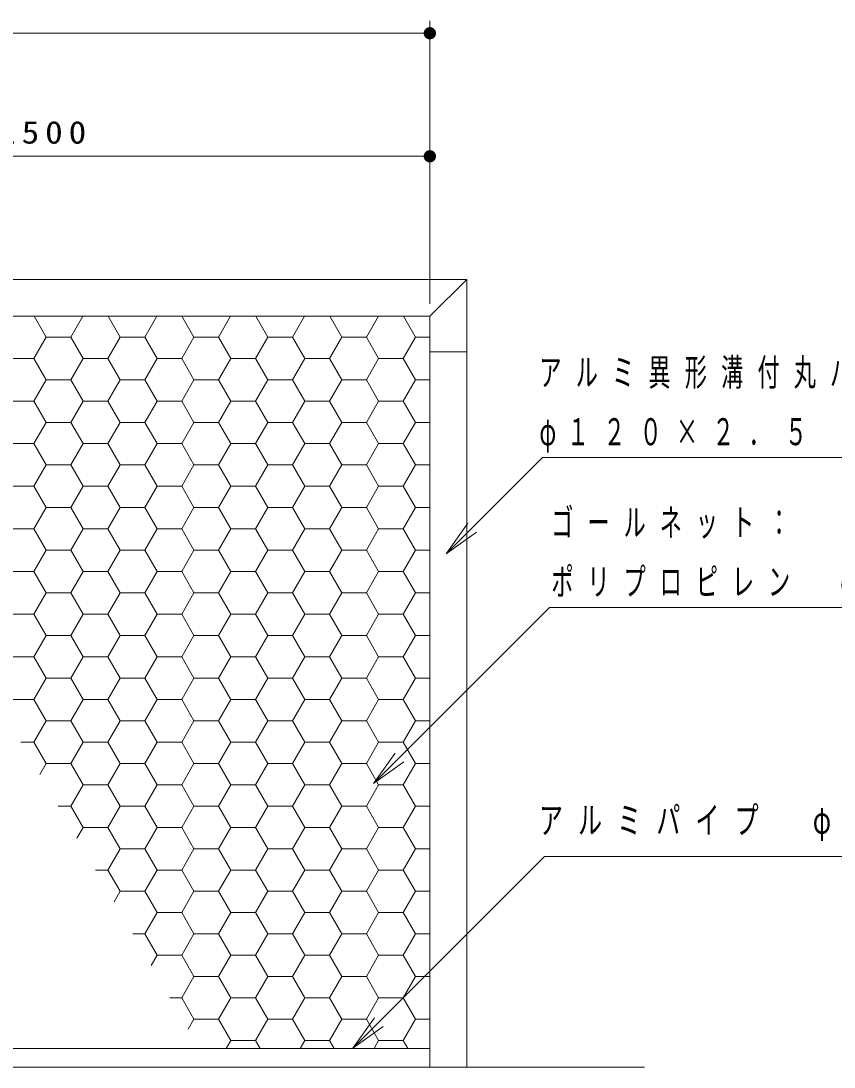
# Model space of a CAD drawing. Units: millimetres on the paper, scale 1:40. Extents: x -720 to 0, y 0 to 267.
# Drawn here: x -201.1 to -135, y 77.5 to 162.5 of the extents above; entities that cross this region are included whole.
import ezdxf

# ---------------------------------------------------------------- set-up
doc = ezdxf.new("R2010")
doc.units = ezdxf.units.MM
doc.layers.add('1_40', color=7, linetype='Continuous', lineweight=13)
doc.styles.add('ＭＳ ゴシック', font='')
doc.styles.get('ＭＳ ゴシック').set_extended_font_data('MS Gothic')

# ---------------------------------------------------------------- blocks, each defined once
blk = doc.blocks.new('filled_dot')
at = {"color": 0, "linetype": 'Continuous', "lineweight": -2, "const_width": 1.25}
blk.add_lwpolyline([(-0.625, 0, 1), (0.625, 0, 1)], format="xyb", close=True, dxfattribs=at)

msp = doc.modelspace()

# ---------------------------------------------------------------- linework, layer by layer
at = {"layer": '1_40'}
for p, q in [((-167.841, 139.519), (-167.841, 162.519)), ((-350.841, 161.519), (-167.841, 161.519)), ((-230.341, 151.519), (-167.841, 151.519)), ((-353.841, 141.519), (-164.841, 141.519)), ((-167.841, 138.519), (-164.841, 141.519)), ((-164.841, 77.519), (-164.841, 141.519)), ((-350.841, 138.519), (-167.841, 138.519)), ((-199, 136.832), (-199.974, 138.519)), ((-197, 136.832), (-196.026, 138.519)), ((-193, 136.832), (-193.974, 138.519)), ((-191, 136.832), (-190.026, 138.519)), ((-187, 136.832), (-187.974, 138.519)), ((-185, 136.832), (-184.026, 138.519)), ((-181, 136.832), (-181.974, 138.519)), ((-179, 136.832), (-178.026, 138.519)), ((-175, 136.832), (-175.974, 138.519)), ((-173, 136.832), (-172.026, 138.519)), ((-169, 136.832), (-169.974, 138.519)), ((-167.841, 138.519), (-167.841, 77.519)), ((-200, 135.1), (-199, 136.832)), ((-199, 136.832), (-197, 136.832)), ((-196, 135.1), (-197, 136.832)), ((-194, 135.1), (-193, 136.832)), ((-193, 136.832), (-191, 136.832)), ((-190, 135.1), (-191, 136.832)), ((-188, 135.1), (-187, 136.832)), ((-187, 136.832), (-185, 136.832)), ((-184, 135.1), (-185, 136.832)), ((-182, 135.1), (-181, 136.832)), ((-181, 136.832), (-179, 136.832)), ((-178, 135.1), (-179, 136.832)), ((-176, 135.1), (-175, 136.832)), ((-175, 136.832), (-173, 136.832)), ((-172, 135.1), (-173, 136.832)), ((-170, 135.1), (-169, 136.832)), ((-169, 136.832), (-167.841, 136.832)), ((-167.841, 135.644), (-164.841, 135.644)), ((-202, 135.1), (-200, 135.1)), ((-199, 133.368), (-200, 135.1)), ((-197, 133.368), (-196, 135.1)), ((-196, 135.1), (-194, 135.1)), ((-193, 133.368), (-194, 135.1)), ((-191, 133.368), (-190, 135.1)), ((-190, 135.1), (-188, 135.1)), ((-187, 133.368), (-188, 135.1)), ((-185, 133.368), (-184, 135.1)), ((-184, 135.1), (-182, 135.1)), ((-181, 133.368), (-182, 135.1)), ((-179, 133.368), (-178, 135.1)), ((-178, 135.1), (-176, 135.1)), ((-175, 133.368), (-176, 135.1)), ((-173, 133.368), (-172, 135.1)), ((-172, 135.1), (-170, 135.1)), ((-169, 133.368), (-170, 135.1)), ((-200, 131.636), (-199, 133.368)), ((-199, 133.368), (-197, 133.368)), ((-196, 131.636), (-197, 133.368)), ((-194, 131.636), (-193, 133.368)), ((-193, 133.368), (-191, 133.368)), ((-190, 131.636), (-191, 133.368)), ((-188, 131.636), (-187, 133.368)), ((-187, 133.368), (-185, 133.368)), ((-184, 131.636), (-185, 133.368)), ((-182, 131.636), (-181, 133.368)), ((-181, 133.368), (-179, 133.368)), ((-178, 131.636), (-179, 133.368)), ((-176, 131.636), (-175, 133.368)), ((-175, 133.368), (-173, 133.368)), ((-172, 131.636), (-173, 133.368)), ((-170, 131.636), (-169, 133.368)), ((-169, 133.368), (-167.841, 133.368)), ((-202, 131.636), (-200, 131.636)), ((-199, 129.904), (-200, 131.636)), ((-197, 129.904), (-196, 131.636)), ((-196, 131.636), (-194, 131.636)), ((-193, 129.904), (-194, 131.636)), ((-191, 129.904), (-190, 131.636)), ((-190, 131.636), (-188, 131.636)), ((-187, 129.904), (-188, 131.636)), ((-185, 129.904), (-184, 131.636)), ((-184, 131.636), (-182, 131.636)), ((-181, 129.904), (-182, 131.636)), ((-179, 129.904), (-178, 131.636)), ((-178, 131.636), (-176, 131.636)), ((-175, 129.904), (-176, 131.636)), ((-173, 129.904), (-172, 131.636)), ((-172, 131.636), (-170, 131.636)), ((-169, 129.904), (-170, 131.636)), ((-200, 128.172), (-199, 129.904)), ((-199, 129.904), (-197, 129.904)), ((-196, 128.172), (-197, 129.904)), ((-194, 128.172), (-193, 129.904)), ((-193, 129.904), (-191, 129.904)), ((-190, 128.172), (-191, 129.904)), ((-188, 128.172), (-187, 129.904)), ((-187, 129.904), (-185, 129.904)), ((-184, 128.172), (-185, 129.904)), ((-182, 128.172), (-181, 129.904)), ((-181, 129.904), (-179, 129.904)), ((-178, 128.172), (-179, 129.904)), ((-176, 128.172), (-175, 129.904)), ((-175, 129.904), (-173, 129.904)), ((-172, 128.172), (-173, 129.904)), ((-170, 128.172), (-169, 129.904)), ((-169, 129.904), (-167.841, 129.904)), ((-202, 128.172), (-200, 128.172)), ((-199, 126.44), (-200, 128.172)), ((-197, 126.44), (-196, 128.172)), ((-196, 128.172), (-194, 128.172)), ((-193, 126.44), (-194, 128.172)), ((-191, 126.44), (-190, 128.172)), ((-190, 128.172), (-188, 128.172)), ((-187, 126.44), (-188, 128.172)), ((-185, 126.44), (-184, 128.172)), ((-184, 128.172), (-182, 128.172)), ((-181, 126.44), (-182, 128.172)), ((-179, 126.44), (-178, 128.172)), ((-178, 128.172), (-176, 128.172)), ((-175, 126.44), (-176, 128.172)), ((-173, 126.44), (-172, 128.172)), ((-172, 128.172), (-170, 128.172)), ((-169, 126.44), (-170, 128.172)), ((-200, 124.708), (-199, 126.44)), ((-199, 126.44), (-197, 126.44)), ((-196, 124.708), (-197, 126.44)), ((-194, 124.708), (-193, 126.44)), ((-193, 126.44), (-191, 126.44)), ((-190, 124.708), (-191, 126.44)), ((-188, 124.708), (-187, 126.44)), ((-187, 126.44), (-185, 126.44)), ((-184, 124.708), (-185, 126.44)), ((-182, 124.708), (-181, 126.44)), ((-181, 126.44), (-179, 126.44)), ((-178, 124.708), (-179, 126.44)), ((-176, 124.708), (-175, 126.44)), ((-175, 126.44), (-173, 126.44)), ((-172, 124.708), (-173, 126.44)), ((-170, 124.708), (-169, 126.44)), ((-169, 126.44), (-167.841, 126.44)), ((-202, 124.708), (-200, 124.708)), ((-199, 122.976), (-200, 124.708)), ((-197, 122.976), (-196, 124.708)), ((-196, 124.708), (-194, 124.708)), ((-193, 122.976), (-194, 124.708)), ((-191, 122.976), (-190, 124.708)), ((-190, 124.708), (-188, 124.708)), ((-187, 122.976), (-188, 124.708)), ((-185, 122.976), (-184, 124.708)), ((-184, 124.708), (-182, 124.708)), ((-181, 122.976), (-182, 124.708)), ((-179, 122.976), (-178, 124.708)), ((-178, 124.708), (-176, 124.708)), ((-175, 122.976), (-176, 124.708)), ((-173, 122.976), (-172, 124.708)), ((-172, 124.708), (-170, 124.708)), ((-169, 122.976), (-170, 124.708)), ((-200, 121.244), (-199, 122.976)), ((-199, 122.976), (-197, 122.976)), ((-196, 121.244), (-197, 122.976)), ((-194, 121.244), (-193, 122.976)), ((-193, 122.976), (-191, 122.976)), ((-190, 121.244), (-191, 122.976)), ((-188, 121.244), (-187, 122.976)), ((-187, 122.976), (-185, 122.976)), ((-184, 121.244), (-185, 122.976)), ((-182, 121.244), (-181, 122.976)), ((-181, 122.976), (-179, 122.976)), ((-178, 121.244), (-179, 122.976)), ((-176, 121.244), (-175, 122.976)), ((-175, 122.976), (-173, 122.976)), ((-172, 121.244), (-173, 122.976)), ((-170, 121.244), (-169, 122.976)), ((-169, 122.976), (-167.841, 122.976)), ((-166.515, 119.224), (-164.748, 121.699)), ((-202, 121.244), (-200, 121.244)), ((-199, 119.512), (-200, 121.244)), ((-197, 119.512), (-196, 121.244)), ((-196, 121.244), (-194, 121.244)), ((-193, 119.512), (-194, 121.244)), ((-191, 119.512), (-190, 121.244)), ((-190, 121.244), (-188, 121.244)), ((-187, 119.512), (-188, 121.244)), ((-185, 119.512), (-184, 121.244)), ((-184, 121.244), (-182, 121.244)), ((-181, 119.512), (-182, 121.244)), ((-179, 119.512), (-178, 121.244)), ((-178, 121.244), (-176, 121.244)), ((-175, 119.512), (-176, 121.244)), ((-173, 119.512), (-172, 121.244)), ((-172, 121.244), (-170, 121.244)), ((-169, 119.512), (-170, 121.244)), ((-166.515, 119.224), (-164.394, 121.346)), ((-164.04, 120.992), (-166.515, 119.224)), ((-200, 117.779), (-199, 119.512)), ((-199, 119.512), (-197, 119.512)), ((-196, 117.779), (-197, 119.512)), ((-194, 117.779), (-193, 119.512)), ((-193, 119.512), (-191, 119.512)), ((-190, 117.779), (-191, 119.512)), ((-188, 117.779), (-187, 119.512)), ((-187, 119.512), (-185, 119.512)), ((-184, 117.779), (-185, 119.512)), ((-182, 117.779), (-181, 119.512)), ((-181, 119.512), (-179, 119.512)), ((-178, 117.779), (-179, 119.512)), ((-176, 117.779), (-175, 119.512)), ((-175, 119.512), (-173, 119.512)), ((-172, 117.779), (-173, 119.512)), ((-170, 117.779), (-169, 119.512)), ((-169, 119.512), (-167.841, 119.512)), ((-202, 117.779), (-200, 117.779)), ((-199, 116.047), (-200, 117.779)), ((-197, 116.047), (-196, 117.779)), ((-196, 117.779), (-194, 117.779)), ((-193, 116.047), (-194, 117.779)), ((-191, 116.047), (-190, 117.779)), ((-190, 117.779), (-188, 117.779)), ((-187, 116.047), (-188, 117.779)), ((-185, 116.047), (-184, 117.779)), ((-184, 117.779), (-182, 117.779)), ((-181, 116.047), (-182, 117.779)), ((-179, 116.047), (-178, 117.779)), ((-178, 117.779), (-176, 117.779)), ((-175, 116.047), (-176, 117.779)), ((-173, 116.047), (-172, 117.779)), ((-172, 117.779), (-170, 117.779)), ((-169, 116.047), (-170, 117.779)), ((-200, 114.315), (-199, 116.047)), ((-199, 116.047), (-197, 116.047)), ((-196, 114.315), (-197, 116.047)), ((-194, 114.315), (-193, 116.047)), ((-193, 116.047), (-191, 116.047)), ((-190, 114.315), (-191, 116.047)), ((-188, 114.315), (-187, 116.047)), ((-187, 116.047), (-185, 116.047)), ((-184, 114.315), (-185, 116.047)), ((-182, 114.315), (-181, 116.047)), ((-181, 116.047), (-179, 116.047)), ((-178, 114.315), (-179, 116.047)), ((-176, 114.315), (-175, 116.047)), ((-175, 116.047), (-173, 116.047)), ((-172, 114.315), (-173, 116.047)), ((-170, 114.315), (-169, 116.047)), ((-169, 116.047), (-167.841, 116.047)), ((-202, 114.315), (-200, 114.315)), ((-199, 112.583), (-200, 114.315)), ((-197, 112.583), (-196, 114.315)), ((-196, 114.315), (-194, 114.315)), ((-193, 112.583), (-194, 114.315)), ((-191, 112.583), (-190, 114.315)), ((-190, 114.315), (-188, 114.315)), ((-187, 112.583), (-188, 114.315)), ((-185, 112.583), (-184, 114.315)), ((-184, 114.315), (-182, 114.315)), ((-181, 112.583), (-182, 114.315)), ((-179, 112.583), (-178, 114.315)), ((-178, 114.315), (-176, 114.315)), ((-175, 112.583), (-176, 114.315)), ((-173, 112.583), (-172, 114.315)), ((-172, 114.315), (-170, 114.315)), ((-169, 112.583), (-170, 114.315)), ((-200, 110.851), (-199, 112.583)), ((-199, 112.583), (-197, 112.583)), ((-196, 110.851), (-197, 112.583)), ((-194, 110.851), (-193, 112.583)), ((-193, 112.583), (-191, 112.583)), ((-190, 110.851), (-191, 112.583)), ((-188, 110.851), (-187, 112.583)), ((-187, 112.583), (-185, 112.583)), ((-184, 110.851), (-185, 112.583)), ((-182, 110.851), (-181, 112.583)), ((-181, 112.583), (-179, 112.583)), ((-178, 110.851), (-179, 112.583)), ((-176, 110.851), (-175, 112.583)), ((-175, 112.583), (-173, 112.583)), ((-172, 110.851), (-173, 112.583)), ((-170, 110.851), (-169, 112.583)), ((-169, 112.583), (-167.841, 112.583)), ((-202, 110.851), (-200, 110.851)), ((-199, 109.119), (-200, 110.851)), ((-197, 109.119), (-196, 110.851)), ((-196, 110.851), (-194, 110.851)), ((-193, 109.119), (-194, 110.851)), ((-191, 109.119), (-190, 110.851)), ((-190, 110.851), (-188, 110.851)), ((-187, 109.119), (-188, 110.851)), ((-185, 109.119), (-184, 110.851)), ((-184, 110.851), (-182, 110.851)), ((-181, 109.119), (-182, 110.851)), ((-179, 109.119), (-178, 110.851)), ((-178, 110.851), (-176, 110.851)), ((-175, 109.119), (-176, 110.851)), ((-173, 109.119), (-172, 110.851)), ((-172, 110.851), (-170, 110.851)), ((-169, 109.119), (-170, 110.851)), ((-200, 107.387), (-199, 109.119)), ((-199, 109.119), (-197, 109.119)), ((-196, 107.387), (-197, 109.119)), ((-194, 107.387), (-193, 109.119)), ((-193, 109.119), (-191, 109.119)), ((-190, 107.387), (-191, 109.119)), ((-188, 107.387), (-187, 109.119)), ((-187, 109.119), (-185, 109.119)), ((-184, 107.387), (-185, 109.119)), ((-182, 107.387), (-181, 109.119)), ((-181, 109.119), (-179, 109.119)), ((-178, 107.387), (-179, 109.119)), ((-176, 107.387), (-175, 109.119)), ((-175, 109.119), (-173, 109.119)), ((-172, 107.387), (-173, 109.119)), ((-170, 107.387), (-169, 109.119)), ((-169, 109.119), (-167.841, 109.119)), ((-202, 107.387), (-200, 107.387)), ((-199, 105.655), (-200, 107.387)), ((-197, 105.655), (-196, 107.387)), ((-196, 107.387), (-194, 107.387)), ((-193, 105.655), (-194, 107.387)), ((-191, 105.655), (-190, 107.387)), ((-190, 107.387), (-188, 107.387)), ((-187, 105.655), (-188, 107.387)), ((-185, 105.655), (-184, 107.387)), ((-184, 107.387), (-182, 107.387)), ((-181, 105.655), (-182, 107.387)), ((-179, 105.655), (-178, 107.387)), ((-178, 107.387), (-176, 107.387)), ((-175, 105.655), (-176, 107.387)), ((-173, 105.655), (-172, 107.387)), ((-172, 107.387), (-170, 107.387)), ((-169, 105.655), (-170, 107.387)), ((-200, 103.923), (-199, 105.655)), ((-199, 105.655), (-197, 105.655)), ((-196, 103.923), (-197, 105.655)), ((-194, 103.923), (-193, 105.655)), ((-193, 105.655), (-191, 105.655)), ((-190, 103.923), (-191, 105.655)), ((-188, 103.923), (-187, 105.655)), ((-187, 105.655), (-185, 105.655)), ((-184, 103.923), (-185, 105.655)), ((-182, 103.923), (-181, 105.655)), ((-181, 105.655), (-179, 105.655)), ((-178, 103.923), (-179, 105.655)), ((-176, 103.923), (-175, 105.655)), ((-175, 105.655), (-173, 105.655)), ((-172, 103.923), (-173, 105.655)), ((-170, 103.923), (-169, 105.655)), ((-169, 105.655), (-167.841, 105.655)), ((-201.051, 103.923), (-200, 103.923)), ((-199, 102.191), (-200, 103.923)), ((-197, 102.191), (-196, 103.923)), ((-196, 103.923), (-194, 103.923)), ((-193, 102.191), (-194, 103.923)), ((-191, 102.191), (-190, 103.923)), ((-190, 103.923), (-188, 103.923)), ((-187, 102.191), (-188, 103.923)), ((-185, 102.191), (-184, 103.923)), ((-184, 103.923), (-182, 103.923)), ((-181, 102.191), (-182, 103.923)), ((-179, 102.191), (-178, 103.923)), ((-178, 103.923), (-176, 103.923)), ((-175, 102.191), (-176, 103.923)), ((-173, 102.191), (-172, 103.923)), ((-172, 103.923), (-170, 103.923)), ((-169, 102.191), (-170, 103.923)), ((-172.429, 100.55), (-170.662, 103.025)), ((-199.519, 101.291), (-199, 102.191)), ((-199, 102.191), (-197, 102.191)), ((-196, 100.459), (-197, 102.191)), ((-194, 100.459), (-193, 102.191)), ((-193, 102.191), (-191, 102.191)), ((-190, 100.459), (-191, 102.191)), ((-188, 100.459), (-187, 102.191)), ((-187, 102.191), (-185, 102.191)), ((-184, 100.459), (-185, 102.191)), ((-182, 100.459), (-181, 102.191)), ((-181, 102.191), (-179, 102.191)), ((-178, 100.459), (-179, 102.191)), ((-176, 100.459), (-175, 102.191)), ((-175, 102.191), (-173, 102.191)), ((-172, 100.459), (-173, 102.191)), ((-172.429, 100.55), (-170.308, 102.671)), ((-169.954, 102.317), (-172.429, 100.55)), ((-170, 100.459), (-169, 102.191)), ((-169, 102.191), (-167.841, 102.191)), ((-197, 98.727), (-196, 100.459)), ((-196, 100.459), (-194, 100.459)), ((-193, 98.727), (-194, 100.459)), ((-191, 98.727), (-190, 100.459)), ((-190, 100.459), (-188, 100.459)), ((-187, 98.727), (-188, 100.459)), ((-185, 98.727), (-184, 100.459)), ((-184, 100.459), (-182, 100.459)), ((-181, 98.727), (-182, 100.459)), ((-179, 98.727), (-178, 100.459)), ((-178, 100.459), (-176, 100.459)), ((-175, 98.727), (-176, 100.459)), ((-173, 98.727), (-172, 100.459)), ((-172, 100.459), (-170, 100.459)), ((-169, 98.727), (-170, 100.459)), ((-198.027, 98.727), (-197, 98.727)), ((-196, 96.995), (-197, 98.727)), ((-194, 96.995), (-193, 98.727)), ((-193, 98.727), (-191, 98.727)), ((-190, 96.995), (-191, 98.727)), ((-188, 96.995), (-187, 98.727)), ((-187, 98.727), (-185, 98.727)), ((-184, 96.995), (-185, 98.727)), ((-182, 96.995), (-181, 98.727)), ((-181, 98.727), (-179, 98.727)), ((-178, 96.995), (-179, 98.727)), ((-176, 96.995), (-175, 98.727)), ((-175, 98.727), (-173, 98.727)), ((-172, 96.995), (-173, 98.727)), ((-170, 96.995), (-169, 98.727)), ((-169, 98.727), (-167.841, 98.727)), ((-196.508, 96.115), (-196, 96.995)), ((-196, 96.995), (-194, 96.995)), ((-193, 95.263), (-194, 96.995)), ((-191, 95.263), (-190, 96.995)), ((-190, 96.995), (-188, 96.995)), ((-187, 95.263), (-188, 96.995)), ((-185, 95.263), (-184, 96.995)), ((-184, 96.995), (-182, 96.995)), ((-181, 95.263), (-182, 96.995)), ((-179, 95.263), (-178, 96.995)), ((-178, 96.995), (-176, 96.995)), ((-175, 95.263), (-176, 96.995)), ((-173, 95.263), (-172, 96.995)), ((-172, 96.995), (-170, 96.995)), ((-169, 95.263), (-170, 96.995)), ((-194, 93.531), (-193, 95.263)), ((-193, 95.263), (-191, 95.263)), ((-190, 93.531), (-191, 95.263)), ((-188, 93.531), (-187, 95.263)), ((-187, 95.263), (-185, 95.263)), ((-184, 93.531), (-185, 95.263)), ((-182, 93.531), (-181, 95.263)), ((-181, 95.263), (-179, 95.263)), ((-178, 93.531), (-179, 95.263)), ((-176, 93.531), (-175, 95.263)), ((-175, 95.263), (-173, 95.263)), ((-172, 93.531), (-173, 95.263)), ((-170, 93.531), (-169, 95.263)), ((-169, 95.263), (-167.841, 95.263)), ((-195.004, 93.531), (-194, 93.531)), ((-193, 91.799), (-194, 93.531)), ((-191, 91.799), (-190, 93.531)), ((-190, 93.531), (-188, 93.531)), ((-187, 91.799), (-188, 93.531)), ((-185, 91.799), (-184, 93.531)), ((-184, 93.531), (-182, 93.531)), ((-181, 91.799), (-182, 93.531)), ((-179, 91.799), (-178, 93.531)), ((-178, 93.531), (-176, 93.531)), ((-175, 91.799), (-176, 93.531)), ((-173, 91.799), (-172, 93.531)), ((-172, 93.531), (-170, 93.531)), ((-169, 91.799), (-170, 93.531)), ((-193.496, 90.94), (-193, 91.799)), ((-193, 91.799), (-191, 91.799)), ((-190, 90.067), (-191, 91.799)), ((-188, 90.067), (-187, 91.799)), ((-187, 91.799), (-185, 91.799)), ((-184, 90.067), (-185, 91.799)), ((-182, 90.067), (-181, 91.799)), ((-181, 91.799), (-179, 91.799)), ((-178, 90.067), (-179, 91.799)), ((-176, 90.067), (-175, 91.799)), ((-175, 91.799), (-173, 91.799)), ((-172, 90.067), (-173, 91.799)), ((-170, 90.067), (-169, 91.799)), ((-169, 91.799), (-167.841, 91.799)), ((-191, 88.335), (-190, 90.067)), ((-190, 90.067), (-188, 90.067)), ((-187, 88.335), (-188, 90.067)), ((-185, 88.335), (-184, 90.067)), ((-184, 90.067), (-182, 90.067)), ((-181, 88.335), (-182, 90.067)), ((-179, 88.335), (-178, 90.067)), ((-178, 90.067), (-176, 90.067)), ((-175, 88.335), (-176, 90.067)), ((-173, 88.335), (-172, 90.067)), ((-172, 90.067), (-170, 90.067)), ((-169, 88.335), (-170, 90.067)), ((-191.98, 88.335), (-191, 88.335)), ((-190, 86.603), (-191, 88.335)), ((-188, 86.603), (-187, 88.335)), ((-187, 88.335), (-185, 88.335)), ((-184, 86.603), (-185, 88.335)), ((-182, 86.603), (-181, 88.335)), ((-181, 88.335), (-179, 88.335)), ((-178, 86.603), (-179, 88.335)), ((-176, 86.603), (-175, 88.335)), ((-175, 88.335), (-173, 88.335)), ((-172, 86.603), (-173, 88.335)), ((-170, 86.603), (-169, 88.335)), ((-169, 88.335), (-167.841, 88.335)), ((-190.484, 85.764), (-190, 86.603)), ((-190, 86.603), (-188, 86.603)), ((-187, 84.87), (-188, 86.603)), ((-185, 84.87), (-184, 86.603)), ((-184, 86.603), (-182, 86.603)), ((-181, 84.87), (-182, 86.603)), ((-179, 84.87), (-178, 86.603)), ((-178, 86.603), (-176, 86.603)), ((-175, 84.87), (-176, 86.603)), ((-173, 84.87), (-172, 86.603)), ((-172, 86.603), (-170, 86.603)), ((-169, 84.87), (-170, 86.603)), ((-188, 83.138), (-187, 84.87)), ((-187, 84.87), (-185, 84.87)), ((-184, 83.138), (-185, 84.87)), ((-182, 83.138), (-181, 84.87)), ((-181, 84.87), (-179, 84.87)), ((-178, 83.138), (-179, 84.87)), ((-176, 83.138), (-175, 84.87)), ((-175, 84.87), (-173, 84.87)), ((-172, 83.138), (-173, 84.87)), ((-170, 83.138), (-169, 84.87)), ((-169, 84.87), (-167.841, 84.87)), ((-188.957, 83.138), (-188, 83.138)), ((-187, 81.406), (-188, 83.138)), ((-185, 81.406), (-184, 83.138)), ((-184, 83.138), (-182, 83.138)), ((-181, 81.406), (-182, 83.138)), ((-179, 81.406), (-178, 83.138)), ((-178, 83.138), (-176, 83.138)), ((-175, 81.406), (-176, 83.138)), ((-173, 81.406), (-172, 83.138)), ((-172, 83.138), (-170, 83.138)), ((-169, 81.406), (-170, 83.138)), ((-187.473, 80.588), (-187, 81.406)), ((-187, 81.406), (-185, 81.406)), ((-184, 79.674), (-185, 81.406)), ((-182, 79.674), (-181, 81.406)), ((-181, 81.406), (-179, 81.406)), ((-178, 79.674), (-179, 81.406)), ((-176, 79.674), (-175, 81.406)), ((-175, 81.406), (-173, 81.406)), ((-174.109, 79.048), (-172.341, 81.522)), ((-174.109, 79.048), (-171.987, 81.169)), ((-171.634, 80.815), (-174.109, 79.048)), ((-172, 79.674), (-173, 81.406)), ((-170, 79.674), (-169, 81.406)), ((-169, 81.406), (-167.841, 81.406)), ((-184.378, 79.019), (-184, 79.674)), ((-184, 79.674), (-182, 79.674)), ((-181.622, 79.019), (-182, 79.674)), ((-178.378, 79.019), (-178, 79.674)), ((-178, 79.674), (-176, 79.674)), ((-175.622, 79.019), (-176, 79.674)), ((-172.378, 79.019), (-172, 79.674)), ((-172, 79.674), (-170, 79.674)), ((-169.622, 79.019), (-170, 79.674)), ((-167.841, 79.019), (-350.841, 79.019)), ((-154.158, 77.519), (-358.257, 77.519)), ((-167.841, 77.519), (-350.841, 77.519)), ((-164.841, 77.519), (-167.841, 77.519)), ((-150.402, 77.519), (-161.402, 77.519))]:
    msp.add_line(p, q, dxfattribs=at)
for points in [[(-166.515, 119.224), (-158.696, 127.044), (-125.526, 127.044)], [(-172.429, 100.55), (-158.119, 114.86), (-127.547, 114.86)], [(-174.109, 79.048), (-158.521, 94.635), (-116.521, 94.635)]]:
    msp.add_lwpolyline(points, dxfattribs=at)

# ---------------------------------------------------------------- block references
at = {"layer": '1_40', "xscale": 0.4, "yscale": 0.4, "rotation": 180}
for p in [(-167.841, 161.519), (-167.841, 151.519)]:
    msp.add_blockref('filled_dot', p, dxfattribs=at)

# ---------------------------------------------------------------- texts
at = {"layer": '1_40', "style": 'ＭＳ ゴシック'}
for s, insert, char_height, attachment_point in [('\\T1.33;\\W1.15;2500', (-199.091, 152.519), 1.833, 8), ('\\T1.64;\\W0.6;アルミ異形溝付丸パイプ', (-158.943, 133.844), 2.199, 4), ('\\T1.64;\\W0.6;φ１２０×２．５\u3000\u3000\u3000', (-158.943, 128.844), 2.199, 4), ('\\T1.63;\\W0.6;ゴールネット：', (-157.972, 121.66), 2.199, 4), ('\\T1.63;\\W0.6;ポリプロピレン\u3000φ４', (-157.972, 116.66), 2.199, 4), ('\\T1.63;\\W0.65;アルミパイプ\u3000φ６０×３．０', (-158.979, 97.285), 2.199, 4)]:
    msp.add_mtext(s, dxfattribs=dict(at, insert=insert, char_height=char_height, attachment_point=attachment_point))

doc.saveas('drawing.dxf')
